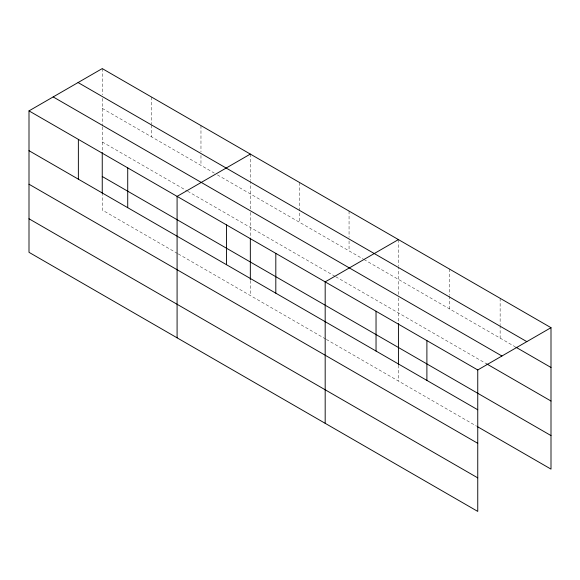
<?xml version="1.0" encoding="UTF-8"?>
<svg xmlns="http://www.w3.org/2000/svg" width="580" height="580" viewBox="0 0 580 580"><rect width="100%" height="100%" fill="white"/><g stroke="black" fill="none" stroke-linecap="round" stroke-linejoin="round"><path stroke-width="0.43" stroke-dasharray="2.9 2.17" d="M250.335 212.432L250.335 237.184M250.335 208.901L250.335 181.228M398.424 297.931L398.424 322.683M398.424 294.401L398.424 266.727M102.247 108.395L214.288 173.087M217.427 174.899L363.167 259.035M363.95 259.492L515.011 346.702M102.247 141.94L186.869 190.791M187.652 191.248L334.957 276.29M335.74 276.747L486.837 363.979M177.465 253.46L102.247 210.032L102.247 194.148M178.249 253.917L325.554 338.959M326.337 339.416L476.666 426.206M500.141 298.316L500.141 324.553M500.141 325.452L500.141 338.118M449.283 268.953L449.283 295.184M449.283 296.09L449.283 308.756M398.424 239.591L398.424 265.821M398.424 365.146L398.424 381.031M349.058 211.091L349.058 237.321M349.058 240.946L349.058 250.893M299.7 182.591L299.7 222.394M250.335 154.091L250.335 180.322M250.335 280.531L250.335 295.532M200.97 125.592L200.97 151.829M200.97 155.447L200.97 165.394M151.605 97.092L151.605 124.229M151.605 125.135L151.605 136.894M102.247 68.592L102.247 94.83M102.247 98.448L102.247 126.049M102.247 126.933L102.247 152.569"/><path stroke-width="0.87" d="M477.753 443.309L477.753 369.967L29 110.881L29 252.322L477.753 511.408L477.753 443.309L29 184.222M477.449 426.655L551 469.118L551 327.678L102.247 68.592L29 110.881M250.335 154.091L177.088 196.381L177.088 337.821M398.424 239.591L325.177 281.873L325.177 423.32M477.753 369.967L551 327.678M78.075 82.548L526.828 341.635M515.787 347.152L551 367.481M53.172 96.925L501.925 356.011M486.837 363.979L551 401.026M102.247 176.494L551 435.58M29 150.684L477.753 409.77M29 218.783L477.753 477.869M426.895 340.605L426.895 380.408M398.424 323.567L398.424 364.262M376.036 311.243L376.036 351.045M275.812 253.373L275.812 293.183M250.335 238.068L250.335 279.647M226.454 224.881L226.454 264.683M127.723 167.881L127.723 207.683M102.247 152.569L102.247 193.263M78.365 139.381L78.365 179.184"/></g></svg>
